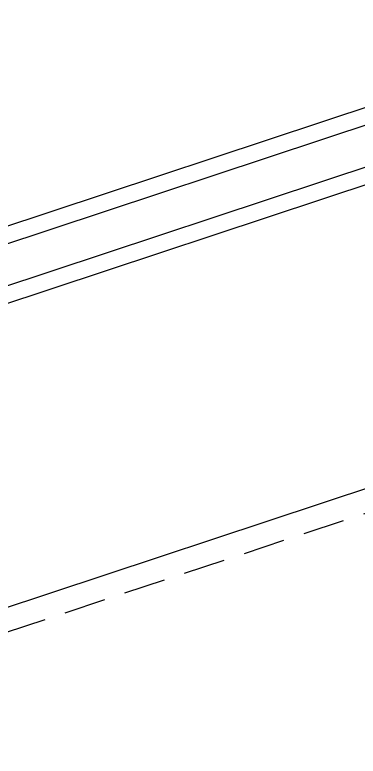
# Model space of a CAD drawing. Header units: millimetres. Extents: x 13515 to 183937, y -33900 to -660.
# Drawn here: x 118603.831 to 118605.444, y -19214.388 to -19210.907 of the extents above; entities that cross this region are included whole.
import ezdxf

# ---------------------------------------------------------------- set-up
doc = ezdxf.new("R2010")
doc.units = ezdxf.units.MM
doc.header["$LTSCALE"] = 100
doc.header["$MEASUREMENT"] = 0
doc.linetypes.add('HIDDEN2', pattern=[0.1875, 0.125, -0.0625])
doc.layers.get('0').update_dxf_attribs({"linetype": 'CONTINUOUS'})
doc.layers.add('ELE9', color=9, linetype='CONTINUOUS')
doc.layers.add('WIN-G', color=252, linetype='CONTINUOUS')

# ---------------------------------------------------------------- blocks, each defined once
blk = doc.blocks.new('A$C72B425C6')
at = {"layer": 'WIN-G', "linetype": 'HIDDEN2'}
blk.add_line((253, 396.85), (253, 710.5), dxfattribs=at)
at = {"ltscale": 1000}
blk.add_wipeout([(246, 0), (246, 800), (0, 800), (0, 0)], dxfattribs=at)
at = {"layer": 'WIN-G'}
for p, q in [((246, 53), (246, 747)), ((137.5, 672.62), (137.5, 382.85)), ((142.5, 672), (142.5, 382.85)), ((154.5, 672), (154.5, 382.85)), ((159.5, 672.62), (159.5, 382.85))]:
    blk.add_line(p, q, dxfattribs=at)
blk = doc.blocks.new('FGHJ')
at = {"layer": 'ELE9', "ltscale": 0.1}
for points in [[(37030999.07, 67646.34), (37004299.07, 67646.34, 0.414214), (36980799.07, 44146.34), (36980799.07, 24146.34)], [(37030999.07, 67346.34), (37004299.07, 67346.34, 0.414214), (36981099.07, 44146.34), (36981099.07, 24146.34)]]:
    blk.add_lwpolyline(points, format="xyb", dxfattribs=at)
blk.add_arc((37004308.52, 44080.91), 23715.43, 95.493094, 114.551109, dxfattribs=at)
at = {"layer": 'ELE9', "ltscale": 0.1, "rotation": 288.3051315255743}
blk.add_blockref('A$C72B425C6', (36996474.07, 66464.9), dxfattribs=at)

msp = doc.modelspace()

# ---------------------------------------------------------------- block references
at = {"xscale": 0.01565102769230769, "yscale": 0.01565102769230769, "zscale": 0.01565102769230769}
msp.add_blockref('FGHJ', (-460436.1937, -20252.2424), dxfattribs=at)

doc.saveas('drawing.dxf')
